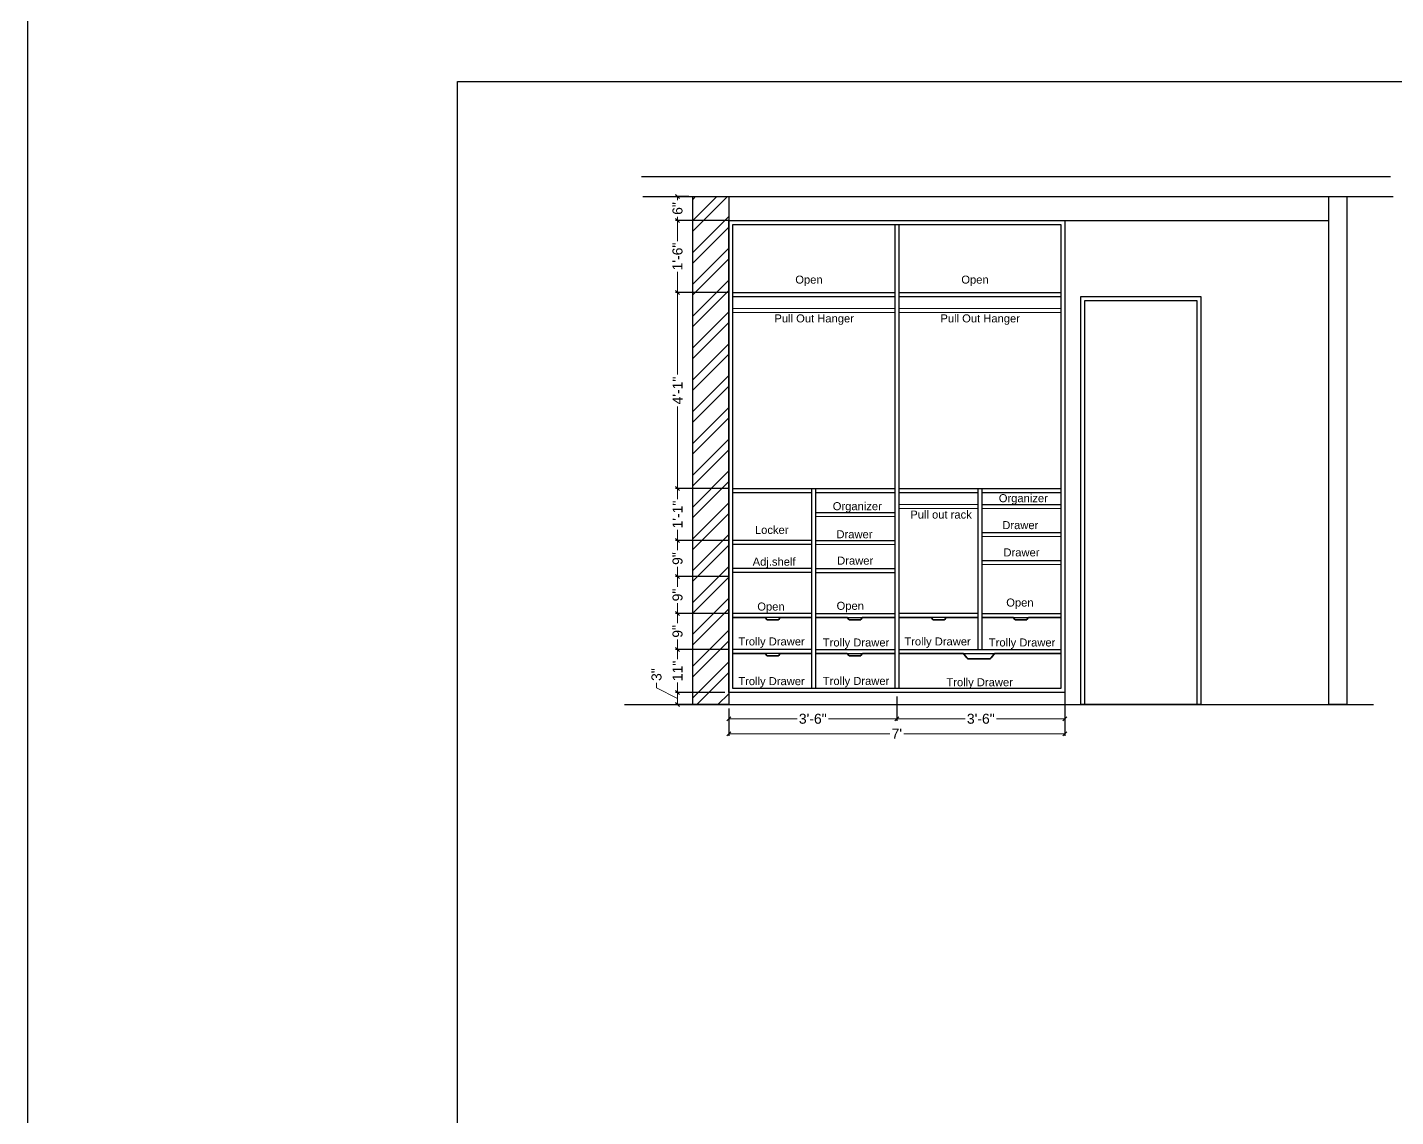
# Model space of a CAD drawing. Header units: millimetres. Extents: x 56222 to 3066687, y -650199 to -121287.
# Drawn here: x 128333.4 to 128675.4, y -183725.7 to -183453.4 of the extents above; entities that cross this region are included whole.
import ezdxf

# ---------------------------------------------------------------- set-up
doc = ezdxf.new("R2010")
doc.units = ezdxf.units.MM
doc.header["$MEASUREMENT"] = 0
doc.header["$PDMODE"] = 35
doc.layers.get('Defpoints').update_dxf_attribs({"color": 220})
for name, color, linetype, lineweight in [('dim05', 1, 'Continuous', 13), ('el', 7, 'Continuous', 20), ('ELEVATION', 250, 'Continuous', 9), ('FIRST FLOOR', 7, 'Continuous', 9), ('FURNITURE', 32, 'Continuous', 9), ('Labelling', 1, 'Continuous', 25), ('SECTION ( SLAB PLine )', 104, 'Continuous', 30), ('TILE', 14, 'Continuous', 9), ('wall', 7, 'Continuous', 30), ('XX~SLAB ( BEAM )~ ( DIM )', 7, 'Continuous', 9)]:
    doc.layers.add(name, color=color, linetype=linetype, lineweight=lineweight)
doc.styles.add('Arial', font='arial.ttf')
doc.styles.get("Standard").update_dxf_attribs({"font": 'arial.ttf', "height": 6})
doc.dimstyles.new('ISO-25', dxfattribs={"dimtxt": 2.5, "dimasz": 1, "dimexe": 0.5, "dimexo": 1, "dimtad": 0, "dimdec": 1, "dimlunit": 4, "dimtxsty": 'Standard', "dimblk": 'OBLIQUE', "dimcen": 2.5, "dimclrd": 1, "dimclre": 1, "dimclrt": 5, "dimadec": 0, "dimazin": 0, "dimtfac": 1, "dimtdec": 1, "dimtmove": 0, "dimatfit": 3, "dimfxl": 1, "dimlwd": -1, "dimarcsym": 0})

# ---------------------------------------------------------------- blocks, each defined once
blk = doc.blocks.new('_Oblique')
at = {"layer": 'wall', "color": 0, "lineweight": -2}
blk.add_line((-0.5, -0.5), (0.5, 0.5), dxfattribs=at)
blk = doc.blocks.new('*D183')
at = {"layer": 'Defpoints', "color": 0, "lineweight": 30, "transparency": 16777216}
for p in [(128508.69, -183622.7), (128550.69, -183619.7), (128550.69, -183626.25)]:
    blk.add_point(p, dxfattribs=at)
at = {"layer": 'dim05', "color": 1, "linetype": 'Continuous', "lineweight": -2, "transparency": 16777216}
for p, q in [((128550.69, -183620.7), (128550.69, -183626.75)), ((128508.69, -183623.7), (128508.69, -183626.75))]:
    blk.add_line(p, q, dxfattribs=at)
at = {"layer": 'dim05', "color": 1, "linetype": 'Continuous', "transparency": 16777216}
for p, q in [((128508.69, -183626.25), (128525.75, -183626.25)), ((128550.69, -183626.25), (128533.64, -183626.25))]:
    blk.add_line(p, q, dxfattribs=at)
at = {"layer": 'dim05', "color": 1, "transparency": 16777216, "rotation": 180}
blk.add_blockref('_Oblique', (128508.69, -183626.25), dxfattribs=at)
at = {"layer": 'dim05', "color": 1, "transparency": 16777216}
blk.add_blockref('_Oblique', (128550.69, -183626.25), dxfattribs=at)
at = {"layer": 'dim05', "color": 5, "lineweight": 25, "transparency": 16777216, "insert": (128529.69, -183626.25), "char_height": 2.5, "attachment_point": 5, "style": 'Arial'}
blk.add_mtext('3\'-6"', dxfattribs=at)
blk = doc.blocks.new('*D184')
at = {"layer": 'Defpoints', "color": 0, "lineweight": 30, "transparency": 16777216}
for p in [(128550.69, -183619.7), (128592.69, -183621.2), (128592.69, -183626.25)]:
    blk.add_point(p, dxfattribs=at)
at = {"layer": 'dim05', "color": 1, "linetype": 'Continuous', "lineweight": -2, "transparency": 16777216}
for p, q in [((128550.69, -183620.7), (128550.69, -183626.75)), ((128592.69, -183622.2), (128592.69, -183626.75))]:
    blk.add_line(p, q, dxfattribs=at)
at = {"layer": 'dim05', "color": 1, "linetype": 'Continuous', "transparency": 16777216}
for p, q in [((128550.69, -183626.25), (128567.75, -183626.25)), ((128592.69, -183626.25), (128575.64, -183626.25))]:
    blk.add_line(p, q, dxfattribs=at)
at = {"layer": 'dim05', "color": 1, "transparency": 16777216, "rotation": 180}
blk.add_blockref('_Oblique', (128550.69, -183626.25), dxfattribs=at)
at = {"layer": 'dim05', "color": 1, "transparency": 16777216}
blk.add_blockref('_Oblique', (128592.69, -183626.25), dxfattribs=at)
at = {"layer": 'dim05', "color": 5, "lineweight": 25, "transparency": 16777216, "insert": (128571.69, -183626.25), "char_height": 2.5, "attachment_point": 5, "style": 'Arial'}
blk.add_mtext('3\'-6"', dxfattribs=at)
blk = doc.blocks.new('*D185')
at = {"layer": 'Defpoints', "color": 0, "lineweight": 30, "transparency": 16777216}
for p in [(128495.89, -183619.7), (128508.69, -183619.7), (128508.69, -183622.7)]:
    blk.add_point(p, dxfattribs=at)
at = {"layer": 'dim05', "color": 1, "linetype": 'Continuous', "transparency": 16777216}
for p, q in [((128490.64, -183618.51), (128490.64, -183617.26)), ((128495.89, -183621.2), (128490.64, -183618.51)), ((128495.89, -183622.7), (128495.89, -183619.7))]:
    blk.add_line(p, q, dxfattribs=at)
at = {"layer": 'dim05', "color": 1, "linetype": 'Continuous', "lineweight": -2, "transparency": 16777216}
for p, q in [((128507.69, -183619.7), (128495.39, -183619.7)), ((128507.69, -183622.7), (128495.39, -183622.7))]:
    blk.add_line(p, q, dxfattribs=at)
at = {"layer": 'dim05', "color": 1, "transparency": 16777216}
for p, rotation in [((128495.89, -183619.7), 90), ((128495.89, -183622.7), 270)]:
    blk.add_blockref('_Oblique', p, dxfattribs=dict(at, rotation=rotation))
at = {"layer": 'dim05', "color": 5, "lineweight": 25, "transparency": 16777216, "insert": (128490.64, -183615.2), "char_height": 2.5, "attachment_point": 5, "rotation": 90, "style": 'Arial'}
blk.add_mtext('3"', dxfattribs=at)
blk = doc.blocks.new('*D186')
at = {"layer": 'Defpoints', "color": 0, "lineweight": 30, "transparency": 16777216}
for p in [(128495.89, -183608.9), (128509.69, -183608.9), (128508.69, -183619.7)]:
    blk.add_point(p, dxfattribs=at)
at = {"layer": 'dim05', "color": 1, "linetype": 'Continuous', "lineweight": -2, "transparency": 16777216}
for p, q in [((128508.69, -183608.9), (128495.39, -183608.9)), ((128507.69, -183619.7), (128495.39, -183619.7))]:
    blk.add_line(p, q, dxfattribs=at)
at = {"layer": 'dim05', "color": 1, "linetype": 'Continuous', "transparency": 16777216}
for p, q in [((128495.89, -183608.9), (128495.89, -183611.38)), ((128495.89, -183619.7), (128495.89, -183617.21))]:
    blk.add_line(p, q, dxfattribs=at)
at = {"layer": 'dim05', "color": 1, "transparency": 16777216}
for p, rotation in [((128495.89, -183608.9), 90), ((128495.89, -183619.7), 270)]:
    blk.add_blockref('_Oblique', p, dxfattribs=dict(at, rotation=rotation))
at = {"layer": 'dim05', "color": 5, "lineweight": 25, "transparency": 16777216, "insert": (128495.89, -183614.3), "char_height": 2.5, "attachment_point": 5, "rotation": 90, "style": 'Arial'}
blk.add_mtext('11"', dxfattribs=at)
blk = doc.blocks.new('*D187')
at = {"layer": 'Defpoints', "color": 0, "lineweight": 30, "transparency": 16777216}
for p in [(128495.89, -183599.9), (128509.69, -183599.9), (128508.69, -183608.9)]:
    blk.add_point(p, dxfattribs=at)
at = {"layer": 'dim05', "color": 1, "linetype": 'Continuous', "lineweight": -2, "transparency": 16777216}
for p, q in [((128508.69, -183599.9), (128495.39, -183599.9)), ((128507.69, -183608.9), (128495.39, -183608.9))]:
    blk.add_line(p, q, dxfattribs=at)
at = {"layer": 'dim05', "color": 1, "linetype": 'Continuous', "transparency": 16777216}
for p, q in [((128495.89, -183599.9), (128495.89, -183602.33)), ((128495.89, -183608.9), (128495.89, -183606.46))]:
    blk.add_line(p, q, dxfattribs=at)
at = {"layer": 'dim05', "color": 1, "transparency": 16777216}
for p, rotation in [((128495.89, -183599.9), 90), ((128495.89, -183608.9), 270)]:
    blk.add_blockref('_Oblique', p, dxfattribs=dict(at, rotation=rotation))
at = {"layer": 'dim05', "color": 5, "lineweight": 25, "transparency": 16777216, "insert": (128495.89, -183604.4), "char_height": 2.5, "attachment_point": 5, "rotation": 90, "style": 'Arial'}
blk.add_mtext('9"', dxfattribs=at)
blk = doc.blocks.new('*D188')
at = {"layer": 'Defpoints', "color": 0, "lineweight": 30, "transparency": 16777216}
for p in [(128495.89, -183590.7), (128509.69, -183590.7), (128509.69, -183599.9)]:
    blk.add_point(p, dxfattribs=at)
at = {"layer": 'dim05', "color": 1, "linetype": 'Continuous', "lineweight": -2, "transparency": 16777216}
for p, q in [((128508.69, -183590.7), (128495.39, -183590.7)), ((128508.69, -183599.9), (128495.39, -183599.9))]:
    blk.add_line(p, q, dxfattribs=at)
at = {"layer": 'dim05', "color": 1, "linetype": 'Continuous', "transparency": 16777216}
for p, q in [((128495.89, -183590.7), (128495.89, -183593.23)), ((128495.89, -183599.9), (128495.89, -183597.36))]:
    blk.add_line(p, q, dxfattribs=at)
at = {"layer": 'dim05', "color": 1, "transparency": 16777216}
for p, rotation in [((128495.89, -183590.7), 90), ((128495.89, -183599.9), 270)]:
    blk.add_blockref('_Oblique', p, dxfattribs=dict(at, rotation=rotation))
at = {"layer": 'dim05', "color": 5, "lineweight": 25, "transparency": 16777216, "insert": (128495.89, -183595.3), "char_height": 2.5, "attachment_point": 5, "rotation": 90, "style": 'Arial'}
blk.add_mtext('9"', dxfattribs=at)
blk = doc.blocks.new('*D189')
at = {"layer": 'Defpoints', "color": 0, "lineweight": 30, "transparency": 16777216}
for p in [(128495.89, -183581.7), (128509.69, -183581.7), (128509.69, -183590.7)]:
    blk.add_point(p, dxfattribs=at)
at = {"layer": 'dim05', "color": 1, "linetype": 'Continuous', "lineweight": -2, "transparency": 16777216}
for p, q in [((128508.69, -183581.7), (128495.39, -183581.7)), ((128508.69, -183590.7), (128495.39, -183590.7))]:
    blk.add_line(p, q, dxfattribs=at)
at = {"layer": 'dim05', "color": 1, "linetype": 'Continuous', "transparency": 16777216}
for p, q in [((128495.89, -183581.7), (128495.89, -183584.13)), ((128495.89, -183590.7), (128495.89, -183588.26))]:
    blk.add_line(p, q, dxfattribs=at)
at = {"layer": 'dim05', "color": 1, "transparency": 16777216}
for p, rotation in [((128495.89, -183581.7), 90), ((128495.89, -183590.7), 270)]:
    blk.add_blockref('_Oblique', p, dxfattribs=dict(at, rotation=rotation))
at = {"layer": 'dim05', "color": 5, "lineweight": 25, "transparency": 16777216, "insert": (128495.89, -183586.2), "char_height": 2.5, "attachment_point": 5, "rotation": 90, "style": 'Arial'}
blk.add_mtext('9"', dxfattribs=at)
blk = doc.blocks.new('*D190')
at = {"layer": 'Defpoints', "color": 0, "lineweight": 30, "transparency": 16777216}
for p in [(128495.89, -183568.7), (128509.69, -183568.7), (128509.69, -183581.7)]:
    blk.add_point(p, dxfattribs=at)
at = {"layer": 'dim05', "color": 1, "linetype": 'Continuous', "lineweight": -2, "transparency": 16777216}
for p, q in [((128508.69, -183568.7), (128495.39, -183568.7)), ((128508.69, -183581.7), (128495.39, -183581.7))]:
    blk.add_line(p, q, dxfattribs=at)
at = {"layer": 'dim05', "color": 1, "linetype": 'Continuous', "transparency": 16777216}
for p, q in [((128495.89, -183568.7), (128495.89, -183571.37)), ((128495.89, -183581.7), (128495.89, -183579.03))]:
    blk.add_line(p, q, dxfattribs=at)
at = {"layer": 'dim05', "color": 1, "transparency": 16777216}
for p, rotation in [((128495.89, -183568.7), 90), ((128495.89, -183581.7), 270)]:
    blk.add_blockref('_Oblique', p, dxfattribs=dict(at, rotation=rotation))
at = {"layer": 'dim05', "color": 5, "lineweight": 25, "transparency": 16777216, "insert": (128495.89, -183575.2), "char_height": 2.5, "attachment_point": 5, "rotation": 90, "style": 'Arial'}
blk.add_mtext('1\'-1"', dxfattribs=at)
blk = doc.blocks.new('*D191')
at = {"layer": 'Defpoints', "color": 0, "lineweight": 30, "transparency": 16777216}
for p in [(128495.89, -183519.7), (128509.69, -183519.7), (128509.69, -183568.7)]:
    blk.add_point(p, dxfattribs=at)
at = {"layer": 'dim05', "color": 1, "linetype": 'Continuous', "lineweight": -2, "transparency": 16777216}
for p, q in [((128508.69, -183519.7), (128495.39, -183519.7)), ((128508.69, -183568.7), (128495.39, -183568.7))]:
    blk.add_line(p, q, dxfattribs=at)
at = {"layer": 'dim05', "color": 1, "linetype": 'Continuous', "transparency": 16777216}
for p, q in [((128495.89, -183519.7), (128495.89, -183540.2)), ((128495.89, -183568.7), (128495.89, -183548.19))]:
    blk.add_line(p, q, dxfattribs=at)
at = {"layer": 'dim05', "color": 1, "transparency": 16777216}
for p, rotation in [((128495.89, -183519.7), 90), ((128495.89, -183568.7), 270)]:
    blk.add_blockref('_Oblique', p, dxfattribs=dict(at, rotation=rotation))
at = {"layer": 'dim05', "color": 5, "lineweight": 25, "transparency": 16777216, "insert": (128495.89, -183544.2), "char_height": 2.5, "attachment_point": 5, "rotation": 90, "style": 'Arial'}
blk.add_mtext('4\'-1"', dxfattribs=at)
blk = doc.blocks.new('*D192')
at = {"layer": 'Defpoints', "color": 0, "lineweight": 30, "transparency": 16777216}
for p in [(128495.89, -183501.7), (128509.69, -183501.7), (128509.69, -183519.7)]:
    blk.add_point(p, dxfattribs=at)
at = {"layer": 'dim05', "color": 1, "linetype": 'Continuous', "lineweight": -2, "transparency": 16777216}
for p, q in [((128508.69, -183501.7), (128495.39, -183501.7)), ((128508.69, -183519.7), (128495.39, -183519.7))]:
    blk.add_line(p, q, dxfattribs=at)
at = {"layer": 'dim05', "color": 1, "linetype": 'Continuous', "transparency": 16777216}
for p, q in [((128495.89, -183501.7), (128495.89, -183506.87)), ((128495.89, -183519.7), (128495.89, -183514.53))]:
    blk.add_line(p, q, dxfattribs=at)
at = {"layer": 'dim05', "color": 1, "transparency": 16777216}
for p, rotation in [((128495.89, -183501.7), 90), ((128495.89, -183519.7), 270)]:
    blk.add_blockref('_Oblique', p, dxfattribs=dict(at, rotation=rotation))
at = {"layer": 'dim05', "color": 5, "lineweight": 25, "transparency": 16777216, "insert": (128495.89, -183510.7), "char_height": 2.5, "attachment_point": 5, "rotation": 90, "style": 'Arial'}
blk.add_mtext('1\'-6"', dxfattribs=at)
blk = doc.blocks.new('*D193')
at = {"layer": 'Defpoints', "color": 0, "lineweight": 30, "transparency": 16777216}
for p in [(128495.89, -183495.7), (128499.69, -183495.7), (128499.69, -183501.7)]:
    blk.add_point(p, dxfattribs=at)
at = {"layer": 'dim05', "color": 1, "linetype": 'Continuous', "lineweight": -2, "transparency": 16777216}
for p, q in [((128498.69, -183495.7), (128495.39, -183495.7)), ((128498.69, -183501.7), (128495.39, -183501.7))]:
    blk.add_line(p, q, dxfattribs=at)
at = {"layer": 'dim05', "color": 1, "linetype": 'Continuous', "transparency": 16777216}
for p, q in [((128495.89, -183495.7), (128495.89, -183496.63)), ((128495.89, -183501.7), (128495.89, -183500.76))]:
    blk.add_line(p, q, dxfattribs=at)
at = {"layer": 'dim05', "color": 1, "transparency": 16777216}
for p, rotation in [((128495.89, -183495.7), 90), ((128495.89, -183501.7), 270)]:
    blk.add_blockref('_Oblique', p, dxfattribs=dict(at, rotation=rotation))
at = {"layer": 'dim05', "color": 5, "lineweight": 25, "transparency": 16777216, "insert": (128495.89, -183498.7), "char_height": 2.5, "attachment_point": 5, "rotation": 90, "style": 'Arial'}
blk.add_mtext('6"', dxfattribs=at)
blk = doc.blocks.new('*D194')
at = {"layer": 'Defpoints', "color": 0, "lineweight": 30, "transparency": 16777216}
for p in [(128508.69, -183622.7), (128592.69, -183622.7), (128592.69, -183629.98)]:
    blk.add_point(p, dxfattribs=at)
at = {"layer": 'dim05', "color": 1, "linetype": 'Continuous', "lineweight": -2, "transparency": 16777216}
for p, q in [((128508.69, -183623.7), (128508.69, -183630.48)), ((128592.69, -183623.7), (128592.69, -183630.48))]:
    blk.add_line(p, q, dxfattribs=at)
at = {"layer": 'dim05', "color": 1, "linetype": 'Continuous', "transparency": 16777216}
for p, q in [((128508.69, -183629.98), (128548.93, -183629.98)), ((128592.69, -183629.98), (128552.46, -183629.98))]:
    blk.add_line(p, q, dxfattribs=at)
at = {"layer": 'dim05', "color": 1, "transparency": 16777216, "rotation": 180}
blk.add_blockref('_Oblique', (128508.69, -183629.98), dxfattribs=at)
at = {"layer": 'dim05', "color": 1, "transparency": 16777216}
blk.add_blockref('_Oblique', (128592.69, -183629.98), dxfattribs=at)
at = {"layer": 'dim05', "color": 5, "lineweight": 25, "transparency": 16777216, "insert": (128550.69, -183629.98), "char_height": 2.5, "attachment_point": 5, "style": 'Arial'}
blk.add_mtext("7'", dxfattribs=at)

msp = doc.modelspace()

# ---------------------------------------------------------------- hatches: boundary and pattern name
at = {"layer": 'FIRST FLOOR', "lineweight": 0}
h = msp.add_hatch(dxfattribs=at)
h.set_pattern_fill('ANSI32', color=251, scale=15, style=0)
h.set_pattern_definition([(45, (-4893.9686, -550.8304), (-3.97747564, 3.97747564), []), (45, (-4891.317, -550.8304), (-3.97747564, 3.97747564), [])])
h.paths.add_polyline_path([(128499.694, -183622.695), (128508.694, -183622.695), (128508.694, -183495.695), (128499.694, -183495.695)])

# ---------------------------------------------------------------- linework, layer by layer
at = {"layer": 'el', "color": 18, "ltscale": 10, "true_color": 0x000000}
for p, q in [((128509.694, -183523.695), (128550.194, -183523.695)), ((128509.694, -183524.695), (128550.194, -183524.695)), ((128551.194, -183523.695), (128591.694, -183523.695)), ((128551.194, -183524.695), (128591.694, -183524.695))]:
    msp.add_line(p, q, dxfattribs=at)
msp.add_lwpolyline([(128551.194, -183572.695), (128570.944, -183572.695), (128570.944, -183573.695), (128551.194, -183573.695)], close=True, dxfattribs=at)
at = {"layer": 'ELEVATION', "color": 27, "lineweight": 30, "true_color": 0x7d5120}
for p, q in [((128550.194, -183502.695), (128550.194, -183618.695)), ((128551.194, -183502.695), (128551.194, -183618.695)), ((128509.694, -183519.695), (128550.194, -183519.695)), ((128551.194, -183519.695), (128591.694, -183519.695)), ((128509.694, -183520.695), (128550.194, -183520.695)), ((128551.194, -183520.695), (128591.694, -183520.695)), ((128529.444, -183618.695), (128529.444, -183568.695)), ((128529.444, -183568.695), (128530.444, -183568.695)), ((128530.444, -183618.695), (128530.444, -183568.695)), ((128570.944, -183568.695), (128570.944, -183608.895)), ((128570.944, -183568.695), (128571.944, -183568.695)), ((128571.944, -183568.695), (128571.944, -183608.895)), ((128530.444, -183574.695), (128550.194, -183574.695)), ((128571.944, -183572.695), (128591.694, -183572.695)), ((128529.444, -183581.695), (128509.694, -183581.695)), ((128530.444, -183581.695), (128550.194, -183581.695)), ((128571.944, -183579.695), (128591.694, -183579.695)), ((128529.444, -183582.695), (128509.694, -183582.695)), ((128571.944, -183586.695), (128591.694, -183586.695)), ((128529.444, -183588.697), (128509.694, -183588.697)), ((128529.444, -183589.697), (128509.694, -183589.697)), ((128530.444, -183588.695), (128550.194, -183588.695)), ((128530.444, -183589.695), (128550.194, -183589.695)), ((128529.444, -183599.895), (128509.694, -183599.895)), ((128529.444, -183600.895), (128509.694, -183600.895)), ((128530.444, -183599.895), (128550.194, -183599.895)), ((128530.444, -183600.895), (128550.194, -183600.895)), ((128570.944, -183599.895), (128551.194, -183599.895)), ((128570.944, -183600.895), (128551.194, -183600.895)), ((128571.944, -183599.895), (128591.694, -183599.895)), ((128571.944, -183600.895), (128591.694, -183600.895)), ((128529.444, -183608.895), (128509.694, -183608.895)), ((128530.444, -183608.895), (128550.194, -183608.895)), ((128551.194, -183608.895), (128591.694, -183608.895)), ((128529.444, -183609.895), (128509.694, -183609.895)), ((128530.444, -183609.895), (128550.194, -183609.895)), ((128551.194, -183609.895), (128591.694, -183609.895)), ((128508.694, -183619.695), (128508.694, -183622.695)), ((128592.694, -183619.695), (128592.694, -183622.695))]:
    msp.add_line(p, q, dxfattribs=at)
at = {"layer": 'ELEVATION', "color": 4, "lineweight": 30}
for p, q in [((128509.694, -183568.695), (128529.444, -183568.695)), ((128509.694, -183569.695), (128529.444, -183569.695)), ((128530.444, -183568.695), (128550.194, -183568.695)), ((128530.444, -183569.695), (128550.194, -183569.695)), ((128551.194, -183568.695), (128570.944, -183568.695)), ((128551.194, -183569.695), (128570.944, -183569.695)), ((128571.944, -183568.695), (128591.694, -183568.695)), ((128571.944, -183569.695), (128591.694, -183569.695))]:
    msp.add_line(p, q, dxfattribs=at)
at = {"layer": 'ELEVATION', "color": 27, "lineweight": 0, "true_color": 0x7d5120}
for p, q in [((128571.944, -183573.695), (128591.694, -183573.695)), ((128571.944, -183573.695), (128591.694, -183573.695)), ((128530.444, -183575.695), (128550.194, -183575.695)), ((128530.444, -183575.695), (128550.194, -183575.695)), ((128571.944, -183580.695), (128591.694, -183580.695)), ((128530.444, -183582.695), (128550.194, -183582.695)), ((128571.944, -183587.695), (128591.694, -183587.695))]:
    msp.add_line(p, q, dxfattribs=at)
at = {"layer": 'ELEVATION', "color": 0, "lineweight": 25}
msp.add_line((128482.653, -183622.695), (128669.867, -183622.695), dxfattribs=at)
for points in [[(128499.694, -183495.695), (128508.694, -183495.695), (128508.694, -183622.695), (128499.694, -183622.695)], [(128596.694, -183520.695), (128626.694, -183520.695), (128626.694, -183622.695), (128596.694, -183622.695)], [(128597.694, -183521.695), (128625.694, -183521.695), (128625.694, -183622.695), (128597.694, -183622.695)]]:
    msp.add_lwpolyline(points, close=True, dxfattribs=at)
at = {"layer": 'ELEVATION', "color": 27, "lineweight": 30, "true_color": 0x7d5120}
for points in [[(128508.694, -183501.695), (128592.694, -183501.695), (128592.694, -183619.695), (128508.694, -183619.695)], [(128509.694, -183502.695), (128591.694, -183502.695), (128591.694, -183618.695), (128509.694, -183618.695)]]:
    msp.add_lwpolyline(points, close=True, dxfattribs=at)
at = {"layer": 'FURNITURE', "color": 242, "lineweight": 30, "true_color": 0xcd2027}
msp.add_lwpolyline([(128440.843, -183466.938), (129430.644, -183466.938), (129430.644, -183993.967), (128440.843, -183993.967)], close=True, dxfattribs=at)
at = {"layer": 'FURNITURE', "color": 4, "lineweight": 35}
for points in [[(128529.444, -183600.895), (128521.68, -183600.895, 0.284079), (128521.486, -183601.016), (128521.171, -183601.428, -0.284079), (128520.976, -183601.548), (128518.366, -183601.548, -0.2840776), (128518.171, -183601.428), (128517.857, -183601.016, 0.2840776), (128517.662, -183600.895), (128509.694, -183600.895)], [(128530.444, -183600.895), (128538.208, -183600.895, -0.284079), (128538.402, -183601.016), (128538.717, -183601.428, 0.284079), (128538.912, -183601.548), (128541.522, -183601.548, 0.2840776), (128541.717, -183601.428), (128542.032, -183601.016, -0.2840776), (128542.226, -183600.895), (128550.194, -183600.895)], [(128570.944, -183600.895), (128563.18, -183600.895, 0.284079), (128562.986, -183601.016), (128562.671, -183601.428, -0.284079), (128562.476, -183601.548), (128559.866, -183601.548, -0.2840776), (128559.671, -183601.428), (128559.357, -183601.016, 0.2840776), (128559.162, -183600.895), (128551.194, -183600.895)], [(128571.944, -183600.895), (128579.708, -183600.895, -0.284079), (128579.902, -183601.016), (128580.217, -183601.428, 0.284079), (128580.412, -183601.548), (128583.022, -183601.548, 0.2840776), (128583.217, -183601.428), (128583.532, -183601.016, -0.2840776), (128583.726, -183600.895), (128591.694, -183600.895)], [(128529.444, -183609.895), (128521.68, -183609.895, 0.284079), (128521.486, -183610.016), (128521.171, -183610.428, -0.284079), (128520.976, -183610.548), (128518.366, -183610.548, -0.2840776), (128518.171, -183610.428), (128517.857, -183610.016, 0.2840776), (128517.662, -183609.895), (128509.694, -183609.895)], [(128530.444, -183609.895), (128538.208, -183609.895, -0.284079), (128538.402, -183610.016), (128538.717, -183610.428, 0.284079), (128538.912, -183610.548), (128541.522, -183610.548, 0.2840776), (128541.717, -183610.428), (128542.032, -183610.016, -0.2840776), (128542.226, -183609.895), (128550.194, -183609.895)], [(128551.194, -183609.895), (128567.114, -183609.895, -0.284079), (128567.513, -183610.142), (128568.159, -183610.987, 0.284079), (128568.558, -183611.234), (128573.911, -183611.234, 0.2840776), (128574.31, -183610.987), (128574.956, -183610.142, -0.2840776), (128575.355, -183609.895), (128591.694, -183609.895)]]:
    msp.add_lwpolyline(points, format="xyb", dxfattribs=at)
at = {"layer": 'SECTION ( SLAB PLine )', "color": 1}
for p, q in [((128486.91, -183490.695), (128674.115, -183490.695)), ((128487.182, -183495.695), (128674.765, -183495.695))]:
    msp.add_line(p, q, dxfattribs=at)
at = {"layer": 'SECTION ( SLAB PLine )', "color": 6}
msp.add_line((128508.694, -183501.695), (128658.694, -183501.695), dxfattribs=at)
at = {"layer": 'TILE', "color": 242, "lineweight": 30, "true_color": 0xcd2027}
msp.add_lwpolyline([(129733.325, -182322.254), (128333.367, -182322.254), (128333.367, -184444.332), (129733.325, -184444.332)], close=True, dxfattribs=at)
at = {"layer": 'XX~SLAB ( BEAM )~ ( DIM )', "lineweight": 30}
msp.add_lwpolyline([(128658.694, -183495.695), (128663.194, -183495.695), (128663.194, -183622.695), (128658.694, -183622.695)], close=True, dxfattribs=at)

# ---------------------------------------------------------------- texts
at = {"layer": 'Labelling', "ltscale": 10, "char_height": 2, "width": 47.9166}
for s, insert, attachment_point in [('\\A1;{\\fArial Greek|b0|i0|c0|p34;Open}', (128525.318, -183515.472), 1), ('\\A1;{\\fArial Greek|b0|i0|c0|p34;Open}', (128566.818, -183515.472), 1), ('\\A1;{\\fArial Greek|b0|i0|c0|p34;Pull Out Hanger}', (128520.093, -183525.167), 1), ('\\A1;{\\fArial Greek|b0|i0|c0|p34;Pull Out Hanger}', (128561.593, -183525.167), 1), ('\\A1;{\\fArial Greek|b0|i0|c0|p34;Organizer}', (128576.181, -183570.105), 1), ('\\A1;{\\fArial Greek|b0|i0|c0|p34;Organizer}', (128534.681, -183572.105), 1), ('\\A1;{\\fArial Greek|b0|i0|c0|p34;Pull out rack}', (128554.063, -183574.198), 1), ('\\A1;{\\fArial Greek|b0|i0|c0|p34;Locker}', (128515.229, -183578.029), 1), ('\\A1;{\\fArial Greek|b0|i0|c0|p34;Drawer}', (128577.067, -183576.838), 1), ('\\A1;{\\fArial Greek|b0|i0|c0|p34;Drawer}', (128535.607, -183579.125), 1), ('\\A1;{\\fArial Greek|b0|i0|c0|p34;Drawer}', (128577.354, -183583.659), 1), ('\\A1;{\\fArial Greek|b0|i0|c0|p34;Adj.shelf}', (128514.662, -183585.978), 1), ('\\A1;{\\fArial Greek|b0|i0|c0|p34;Drawer}', (128535.785, -183585.71), 1), ('\\A1;{\\fArial Greek|b0|i0|c0|p34;Open}', (128515.818, -183597.191), 1), ('\\A1;{\\fArial Greek|b0|i0|c0|p34;Open}', (128535.638, -183597.008), 1), ('\\A1;{\\fArial Greek|b0|i0|c0|p34;Open}', (128578.047, -183596.188), 1), ('\\A1;{\\fArial Greek|b0|i0|c0|p34;Trolly Drawer}', (128527.68, -183605.911), 3), ('\\A1;{\\fArial Greek|b0|i0|c0|p34;Trolly Drawer}', (128532.208, -183606.17), 1), ('\\A1;{\\fArial Greek|b0|i0|c0|p34;Trolly Drawer}', (128569.18, -183605.911), 3), ('\\A1;{\\fArial Greek|b0|i0|c0|p34;Trolly Drawer}', (128573.708, -183606.17), 1), ('\\A1;{\\fArial Greek|b0|i0|c0|p34;Trolly Drawer}', (128527.68, -183615.835), 3), ('\\A1;{\\fArial Greek|b0|i0|c0|p34;Trolly Drawer}', (128532.208, -183615.777), 1), ('\\A1;{\\fArial Greek|b0|i0|c0|p34;Trolly Drawer}', (128563.098, -183616.107), 1)]:
    msp.add_mtext(s, dxfattribs=dict(at, insert=insert, attachment_point=attachment_point))

# ---------------------------------------------------------------- dimensions: what is measured, and where the dimension line sits
at = {"layer": 'dim05', "color": 27, "lineweight": 25, "true_color": 0x7d5120}
for base, p1, p2, picture, middle in [((128495.895, -183495.695), (128499.694, -183501.695), (128499.694, -183495.695), '*D193', (128495.895, -183498.695)), ((128495.895, -183501.695), (128509.694, -183519.695), (128509.694, -183501.695), '*D192', (128495.895, -183510.695)), ((128495.895, -183519.695), (128509.694, -183568.695), (128509.694, -183519.695), '*D191', (128495.895, -183544.195)), ((128495.895, -183568.695), (128509.694, -183581.695), (128509.694, -183568.695), '*D190', (128495.895, -183575.195)), ((128495.895, -183581.695), (128509.694, -183590.695), (128509.694, -183581.695), '*D189', (128495.895, -183586.195)), ((128495.895, -183590.695), (128509.694, -183599.895), (128509.694, -183590.695), '*D188', (128495.895, -183595.295)), ((128495.895, -183599.895), (128508.694, -183608.895), (128509.694, -183599.895), '*D187', (128495.895, -183604.395)), ((128495.895, -183608.895), (128508.694, -183619.695), (128509.694, -183608.895), '*D186', (128495.895, -183614.295))]:
    dim = msp.add_linear_dim(base=base, p1=p1, p2=p2, angle=90, dimstyle='ISO-25', override={"dimtxsty": 'Arial'}, dxfattribs=at)
    dim.commit()
    dim.dimension.update_dxf_attribs({"geometry": picture, "text_midpoint": middle})
dim = msp.add_linear_dim(base=(128495.895, -183619.695), p1=(128508.694, -183622.695), p2=(128508.694, -183619.695), angle=90, dimstyle='ISO-25', override={"dimtxsty": 'Arial', "dimtmove": 1}, dxfattribs=at)
dim.commit()
dim.dimension.update_dxf_attribs({"geometry": '*D185', "text_midpoint": (128490.637, -183616.634), "dimtype": 160})
for base, p1, p2, picture, middle in [((128550.694, -183626.253), (128508.694, -183622.695), (128550.694, -183619.695), '*D183', (128529.694, -183626.253)), ((128592.694, -183629.983), (128508.694, -183622.695), (128592.694, -183622.695), '*D194', (128550.694, -183629.983)), ((128592.694, -183626.253), (128550.694, -183619.695), (128592.694, -183621.195), '*D184', (128571.694, -183626.253))]:
    dim = msp.add_linear_dim(base=base, p1=p1, p2=p2, dimstyle='ISO-25', override={"dimtxsty": 'Arial'}, dxfattribs=at)
    dim.commit()
    dim.dimension.update_dxf_attribs({"geometry": picture, "text_midpoint": middle})

doc.saveas('drawing.dxf')
